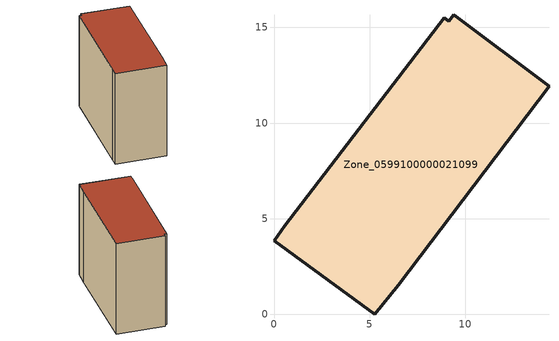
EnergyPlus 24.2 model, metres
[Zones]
Zone_0599100000021099
 floor ground (C_G): 0.57,4.64 8.89,15.49 9.12,15.32 9.39,15.66 14.37,11.93 6.5,1.52 5.26,0 0,3.85 z0
 wall outside (C_F): 0.57,4.64 0,3.85 5.26,0 6.5,1.52 14.37,11.93 9.39,15.66 9.12,15.32 8.89,15.49 0.57,4.64 z0:12.51
 roof outside (C_R): 8.89,15.49 0.57,4.64 0,3.85 5.26,0 6.5,1.52 14.37,11.93 9.39,15.66 9.12,15.32 z12.51
[BUILDING]
Pand.0599100000021099: North Axis=0; Terrain=City; Loads Convergence Tolerance Value=0.04; Temperature Convergence Tolerance Value=0.4; Solar Distribution=FullExterior; Maximum Number of Warmup Days=25; Minimum Number of Warmup Days=1
[Site:Location]
Rotterdam.The.Hague.AP_ZH_NLD Design_Conditions: Latitude=51.96; Longitude=4.45; Time Zone=1; Elevation=-4.5
[SITE:GROUNDTEMPERATURE:BUILDINGSURFACE]
18, 18, 18, 18, 18, 18, 18, 18, 18, 18, 18, 18
[MATERIAL] Thermal Absorptance=0.9; Solar Absorptance=0.7; Visible Absorptance=0.7
Name | Roughness | Thickness | Conductivity | Density | Specific Heat
G.TI.1946 | MediumSmooth | 0.15 | 1 | 540 | 1210
F.TI.1946 | Rough | 0.3 | 0.857143 | 1920 | 840
R.TI.1946 | MediumRough | 0.2 | 0.1 | 1500 | 1000
[CONSTRUCTION]
C_G: G.TI.1946
C_F: F.TI.1946
C_R: R.TI.1946
[ZONE]
Zone_0599100000021099: Type=1; Multiplier=1; Ceiling Height=Autocalculate; Volume=Autocalculate; Floor Area=autocalculate; Part of Total Floor Area=Yes
[ZONEINFILTRATION:DESIGNFLOWRATE]
Infil_Zone_0599100000021099: Zone or ZoneList or Space or SpaceList=Zone_0599100000021099; Schedule=AlwaysOn; Design Flow Rate Calculation Method=Flow/Area; Flow Rate per Floor Area=0.003; Constant Term Coefficient=1; Temperature Term Coefficient=0; Velocity Term Coefficient=0; Velocity Squared Term Coefficient=0
[HVACTEMPLATE:ZONE:IDEALLOADSAIRSYSTEM]
Zone_0599100000021099: Maximum Heating Supply Air Temperature=50; Minimum Cooling Supply Air Temperature=13; Maximum Heating Supply Air Humidity Ratio=0.0156; Minimum Cooling Supply Air Humidity Ratio=0.0077; Heating Limit=NoLimit; Cooling Limit=NoLimit; Dehumidification Control Type=ConstantSensibleHeatRatio; Cooling Sensible Heat Ratio=0.7; Dehumidification Setpoint=60; Humidification Control Type=None; Humidification Setpoint=30; Outdoor Air Method=None; Outdoor Air Flow Rate per Person=0.00944; Outdoor Air Flow Rate per Zone Floor Area=0; Outdoor Air Flow Rate per Zone=0; Demand Controlled Ventilation Type=None; Outdoor Air Economizer Type=NoEconomizer; Heat Recovery Type=None; Sensible Heat Recovery Effectiveness=0.7; Latent Heat Recovery Effectiveness=0.65
[ZONECONTROL:THERMOSTAT]
ThermostatControl_Zone_0599100000021099: Zone or ZoneList=Zone_0599100000021099; Control Type Schedule=DualSetpointControlType; Control 1=Thermostat_Zone_0599100000021099; Temperature Difference Between Cutout And Setpoint=0
[THERMOSTATSETPOINT:DUALSETPOINT]
Thermostat_Zone_0599100000021099: Heating Setpoint Temperature Schedule=HeatingSetpoint_Zone_0599100000021099; Cooling Setpoint Temperature Schedule=CoolingSetpoint_Zone_0599100000021099
[SCHEDULE:COMPACT]
HeatingSetpoint_Zone_0599100000021099: Through: 12/31, For: AllDays, Until: 24:00, 21
CoolingSetpoint_Zone_0599100000021099: Through: 12/31, For: AllDays, Until: 24:00, 24
DualSetpointControlType: Through: 12/31, For: AllDays, Until: 24:00, 4
AlwaysOn: Through: 12/31, For: AllDays, Until: 24:00, 1
